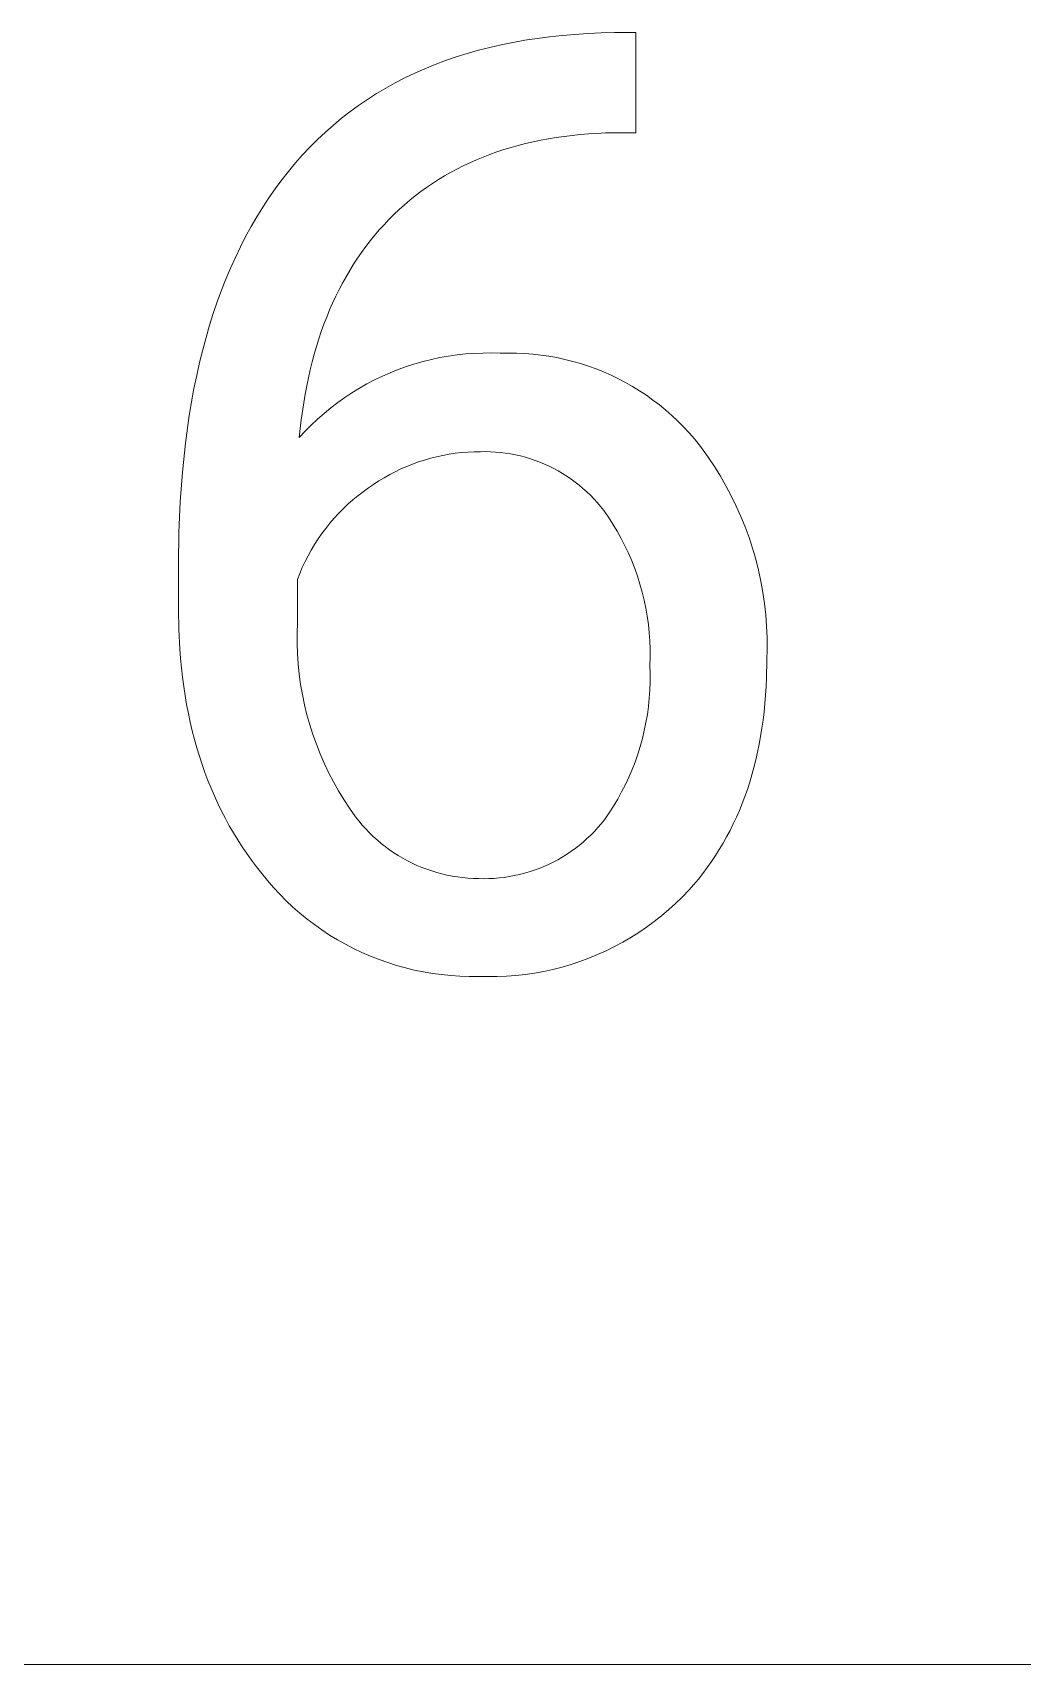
# Model space of a CAD drawing. Header units: millimetres. Extents: x 1422 to 6060, y -58 to 3182.
# Drawn here: x 5241.2 to 5287.9, y 201.3 to 278.3 of the extents above; entities that cross this region are included whole.
import ezdxf

# ---------------------------------------------------------------- set-up
doc = ezdxf.new("R2010")
doc.units = ezdxf.units.MM
doc.header["$MEASUREMENT"] = 0
doc.layers.add('Domyślny', color=7, linetype='Continuous', true_color=0x000000)

msp = doc.modelspace()

# ---------------------------------------------------------------- linework, layer by layer
at = {"layer": 'Domyślny', "color": 18, "lineweight": 15, "true_color": 0x000000}
for p, q in [((5264.992, 278.074), (5265.576, 278.15)), ((5265.576, 278.15), (5266.17, 278.214)), ((5266.17, 278.214), (5266.774, 278.265)), ((5266.774, 278.265), (5267.388, 278.304)), ((5267.388, 278.304), (5268.012, 278.331)), ((5268.012, 278.331), (5268.645, 278.346)), ((5268.645, 278.346), (5269.649, 278.346)), ((5269.649, 278.346), (5269.649, 273.621)), ((5261.179, 277.2), (5261.694, 277.362)), ((5261.694, 277.362), (5262.219, 277.511)), ((5262.219, 277.511), (5262.754, 277.648)), ((5262.754, 277.648), (5263.299, 277.773)), ((5263.299, 277.773), (5263.853, 277.886)), ((5263.853, 277.886), (5264.418, 277.986)), ((5264.418, 277.986), (5264.992, 278.074)), ((5259.217, 276.431), (5259.692, 276.642)), ((5259.692, 276.642), (5260.178, 276.84)), ((5260.178, 276.84), (5260.673, 277.026)), ((5260.673, 277.026), (5261.179, 277.2)), ((5257.849, 275.726), (5258.295, 275.973)), ((5258.295, 275.973), (5258.751, 276.208)), ((5258.751, 276.208), (5259.217, 276.431)), ((5256.569, 274.91), (5256.986, 275.194)), ((5256.986, 275.194), (5257.412, 275.466)), ((5257.412, 275.466), (5257.849, 275.726)), ((5255.379, 273.983), (5255.766, 274.304)), ((5255.766, 274.304), (5256.163, 274.613)), ((5256.163, 274.613), (5256.569, 274.91)), ((5254.635, 273.304), (5255.002, 273.65)), ((5255.002, 273.65), (5255.379, 273.983)), ((5266.645, 273.496), (5266.266, 273.45)), ((5267.028, 273.535), (5266.645, 273.496)), ((5267.417, 273.567), (5267.028, 273.535)), ((5267.811, 273.592), (5267.417, 273.567)), ((5268.21, 273.61), (5267.811, 273.592)), ((5268.614, 273.621), (5268.21, 273.61)), ((5269.649, 273.621), (5268.614, 273.621)), ((5253.93, 272.576), (5254.277, 272.946)), ((5254.277, 272.946), (5254.635, 273.304)), ((5263.092, 272.716), (5262.765, 272.599)), ((5263.424, 272.826), (5263.092, 272.716)), ((5263.762, 272.929), (5263.424, 272.826)), ((5264.104, 273.025), (5263.762, 272.929)), ((5264.451, 273.113), (5264.104, 273.025)), ((5264.804, 273.195), (5264.451, 273.113)), ((5265.162, 273.269), (5264.804, 273.195)), ((5265.525, 273.337), (5265.162, 273.269)), ((5265.893, 273.397), (5265.525, 273.337)), ((5266.266, 273.45), (5265.893, 273.397)), ((5253.264, 271.798), (5253.592, 272.193)), ((5253.592, 272.193), (5253.93, 272.576)), ((5261.51, 272.061), (5261.208, 271.908)), ((5261.816, 272.206), (5261.51, 272.061)), ((5262.127, 272.344), (5261.816, 272.206)), ((5262.444, 272.475), (5262.127, 272.344)), ((5262.765, 272.599), (5262.444, 272.475)), ((5252.636, 270.974), (5252.945, 271.392)), ((5252.945, 271.392), (5253.264, 271.798)), ((5260.056, 271.227), (5259.78, 271.039)), ((5260.336, 271.408), (5260.056, 271.227)), ((5260.622, 271.582), (5260.336, 271.408)), ((5260.912, 271.748), (5260.622, 271.582)), ((5261.208, 271.908), (5260.912, 271.748)), ((5252.048, 270.105), (5252.337, 270.545)), ((5252.337, 270.545), (5252.636, 270.974)), ((5258.985, 270.431), (5258.731, 270.215)), ((5259.245, 270.641), (5258.985, 270.431)), ((5259.51, 270.843), (5259.245, 270.641)), ((5259.78, 271.039), (5259.51, 270.843)), ((5251.501, 269.192), (5251.769, 269.654)), ((5251.769, 269.654), (5252.048, 270.105)), ((5258.237, 269.76), (5258, 269.522)), ((5258.481, 269.991), (5258.237, 269.76)), ((5258.731, 270.215), (5258.481, 269.991)), ((5251.242, 268.718), (5251.501, 269.192)), ((5257.544, 269.03), (5257.326, 268.775)), ((5257.769, 269.279), (5257.544, 269.03)), ((5258, 269.522), (5257.769, 269.279)), ((5250.756, 267.738), (5250.994, 268.234)), ((5250.994, 268.234), (5251.242, 268.718)), ((5256.909, 268.247), (5256.71, 267.974)), ((5257.114, 268.514), (5256.909, 268.247)), ((5257.326, 268.775), (5257.114, 268.514)), ((5250.528, 267.231), (5250.756, 267.738)), ((5256.33, 267.411), (5256.15, 267.12)), ((5256.517, 267.695), (5256.33, 267.411)), ((5256.71, 267.974), (5256.517, 267.695)), ((5250.102, 266.184), (5250.31, 266.713)), ((5250.31, 266.713), (5250.528, 267.231)), ((5255.976, 266.824), (5255.808, 266.521)), ((5256.15, 267.12), (5255.976, 266.824)), ((5249.905, 265.643), (5250.102, 266.184)), ((5255.492, 265.899), (5255.343, 265.579)), ((5255.647, 266.213), (5255.492, 265.899)), ((5255.808, 266.521), (5255.647, 266.213)), ((5249.54, 264.529), (5249.717, 265.092)), ((5249.717, 265.092), (5249.905, 265.643)), ((5255.2, 265.253), (5255.064, 264.921)), ((5255.343, 265.579), (5255.2, 265.253)), ((5249.373, 263.955), (5249.54, 264.529)), ((5254.811, 264.239), (5254.693, 263.889)), ((5254.934, 264.583), (5254.811, 264.239)), ((5255.064, 264.921), (5254.934, 264.583)), ((5249.215, 263.37), (5249.373, 263.955)), ((5254.582, 263.533), (5254.477, 263.172)), ((5254.693, 263.889), (5254.582, 263.533)), ((5248.932, 262.167), (5249.069, 262.774)), ((5249.069, 262.774), (5249.215, 263.37)), ((5254.379, 262.804), (5254.287, 262.431)), ((5254.477, 263.172), (5254.379, 262.804)), ((5258.829, 262.582), (5259.218, 262.708)), ((5259.218, 262.708), (5259.611, 262.82)), ((5259.611, 262.82), (5260.008, 262.919)), ((5260.008, 262.919), (5260.408, 263.004)), ((5260.408, 263.004), (5260.81, 263.075)), ((5260.81, 263.075), (5261.215, 263.133)), ((5261.215, 263.133), (5261.622, 263.177)), ((5261.622, 263.177), (5262.03, 263.206)), ((5262.03, 263.206), (5262.438, 263.222)), ((5262.438, 263.222), (5262.847, 263.224)), ((5262.847, 263.224), (5263.256, 263.212)), ((5263.256, 263.212), (5263.64, 263.221)), ((5263.64, 263.221), (5264.024, 263.217)), ((5264.024, 263.217), (5264.407, 263.2)), ((5264.407, 263.2), (5264.79, 263.17)), ((5264.79, 263.17), (5265.171, 263.127)), ((5265.171, 263.127), (5265.551, 263.071)), ((5265.551, 263.071), (5265.929, 263.003)), ((5265.929, 263.003), (5266.304, 262.921)), ((5266.304, 262.921), (5266.677, 262.827)), ((5266.677, 262.827), (5267.046, 262.721)), ((5267.046, 262.721), (5267.411, 262.602)), ((5248.805, 261.548), (5248.932, 262.167)), ((5254.201, 262.051), (5254.121, 261.666)), ((5254.287, 262.431), (5254.201, 262.051)), ((5256.96, 261.759), (5257.322, 261.949)), ((5257.322, 261.949), (5257.69, 262.127)), ((5257.69, 262.127), (5258.065, 262.291)), ((5258.065, 262.291), (5258.444, 262.443)), ((5258.444, 262.443), (5258.829, 262.582)), ((5267.411, 262.602), (5267.772, 262.471)), ((5267.772, 262.471), (5268.128, 262.328)), ((5268.128, 262.328), (5268.479, 262.173)), ((5268.479, 262.173), (5268.825, 262.006)), ((5268.825, 262.006), (5269.165, 261.827)), ((5248.689, 260.918), (5248.805, 261.548)), ((5254.047, 261.274), (5253.98, 260.877)), ((5254.121, 261.666), (5254.047, 261.274)), ((5255.916, 261.116), (5256.256, 261.342)), ((5256.256, 261.342), (5256.605, 261.557)), ((5256.605, 261.557), (5256.96, 261.759)), ((5269.165, 261.827), (5269.498, 261.637)), ((5269.498, 261.637), (5269.825, 261.436)), ((5269.825, 261.436), (5270.146, 261.224)), ((5270.146, 261.224), (5270.458, 261.001)), ((5248.582, 260.277), (5248.689, 260.918)), ((5253.98, 260.877), (5253.864, 260.064)), ((5254.636, 260.1), (5254.943, 260.37)), ((5254.943, 260.37), (5255.258, 260.63)), ((5255.258, 260.63), (5255.583, 260.879)), ((5255.583, 260.879), (5255.916, 261.116)), ((5270.458, 261.001), (5270.763, 260.768)), ((5270.763, 260.768), (5271.06, 260.525)), ((5271.06, 260.525), (5271.349, 260.272)), ((5248.4, 258.962), (5248.582, 260.277)), ((5253.864, 260.064), (5253.774, 259.228)), ((5254.051, 259.528), (5254.339, 259.819)), ((5254.339, 259.819), (5254.636, 260.1)), ((5271.349, 260.272), (5271.629, 260.009)), ((5271.629, 260.009), (5271.9, 259.737)), ((5271.9, 259.737), (5272.162, 259.456)), ((5248.258, 257.601), (5248.4, 258.962)), ((5253.774, 259.228), (5254.051, 259.528)), ((5272.162, 259.456), (5272.413, 259.166)), ((5272.413, 259.166), (5272.741, 258.744)), ((5259.396, 258.078), (5259.117, 257.977)), ((5259.679, 258.17), (5259.396, 258.078)), ((5259.964, 258.252), (5259.679, 258.17)), ((5260.252, 258.325), (5259.964, 258.252)), ((5260.543, 258.388), (5260.252, 258.325)), ((5260.835, 258.442), (5260.543, 258.388)), ((5261.129, 258.486), (5260.835, 258.442)), ((5261.424, 258.52), (5261.129, 258.486)), ((5261.72, 258.544), (5261.424, 258.52)), ((5262.017, 258.559), (5261.72, 258.544)), ((5262.314, 258.564), (5262.017, 258.559)), ((5262.553, 258.567), (5262.314, 258.564)), ((5262.792, 258.561), (5262.553, 258.567)), ((5263.031, 258.548), (5262.792, 258.561)), ((5263.269, 258.526), (5263.031, 258.548)), ((5263.507, 258.497), (5263.269, 258.526)), ((5263.743, 258.459), (5263.507, 258.497)), ((5263.978, 258.414), (5263.743, 258.459)), ((5264.211, 258.36), (5263.978, 258.414)), ((5264.443, 258.299), (5264.211, 258.36)), ((5264.672, 258.23), (5264.443, 258.299)), ((5264.898, 258.153), (5264.672, 258.23)), ((5265.122, 258.069), (5264.898, 258.153)), ((5265.343, 257.977), (5265.122, 258.069)), ((5272.741, 258.744), (5273.054, 258.311)), ((5273.054, 258.311), (5273.352, 257.867)), ((5248.156, 256.196), (5248.258, 257.601)), ((5257.778, 257.337), (5257.524, 257.183)), ((5258.037, 257.482), (5257.778, 257.337)), ((5258.301, 257.619), (5258.037, 257.482)), ((5258.569, 257.748), (5258.301, 257.619)), ((5258.841, 257.867), (5258.569, 257.748)), ((5259.117, 257.977), (5258.841, 257.867)), ((5265.561, 257.877), (5265.343, 257.977)), ((5265.775, 257.771), (5265.561, 257.877)), ((5265.985, 257.657), (5265.775, 257.771)), ((5266.191, 257.536), (5265.985, 257.657)), ((5266.394, 257.408), (5266.191, 257.536)), ((5266.591, 257.273), (5266.394, 257.408)), ((5273.352, 257.867), (5273.635, 257.413)), ((5273.635, 257.413), (5273.901, 256.95)), ((5256.782, 256.669), (5256.538, 256.48)), ((5257.032, 256.85), (5256.782, 256.669)), ((5257.276, 257.02), (5257.032, 256.85)), ((5257.524, 257.183), (5257.276, 257.02)), ((5266.785, 257.132), (5266.591, 257.273)), ((5266.973, 256.984), (5266.785, 257.132)), ((5267.156, 256.83), (5266.973, 256.984)), ((5267.334, 256.67), (5267.156, 256.83)), ((5267.506, 256.504), (5267.334, 256.67)), ((5273.901, 256.95), (5274.152, 256.478)), ((5248.096, 254.746), (5248.156, 256.196)), ((5255.846, 255.866), (5255.629, 255.646)), ((5256.069, 256.079), (5255.846, 255.866)), ((5256.3, 256.283), (5256.069, 256.079)), ((5256.538, 256.48), (5256.3, 256.283)), ((5267.672, 256.332), (5267.506, 256.504)), ((5267.833, 256.155), (5267.672, 256.332)), ((5267.987, 255.972), (5267.833, 256.155)), ((5268.136, 255.784), (5267.987, 255.972)), ((5268.358, 255.465), (5268.136, 255.784)), ((5274.152, 256.478), (5274.386, 255.997)), ((5274.386, 255.997), (5274.604, 255.509)), ((5255.219, 255.185), (5255.026, 254.944)), ((5255.42, 255.419), (5255.219, 255.185)), ((5255.629, 255.646), (5255.42, 255.419)), ((5268.569, 255.138), (5268.358, 255.465)), ((5268.77, 254.804), (5268.569, 255.138)), ((5274.604, 255.509), (5274.804, 255.013)), ((5274.804, 255.013), (5274.988, 254.511)), ((5248.075, 253.251), (5248.096, 254.746)), ((5254.664, 254.444), (5254.497, 254.185)), ((5254.841, 254.697), (5254.664, 254.444)), ((5255.026, 254.944), (5254.841, 254.697)), ((5268.959, 254.464), (5268.77, 254.804)), ((5269.136, 254.118), (5268.959, 254.464)), ((5274.988, 254.511), (5275.154, 254.003)), ((5254.188, 253.651), (5254.047, 253.376)), ((5254.338, 253.92), (5254.188, 253.651)), ((5254.497, 254.185), (5254.338, 253.92)), ((5269.302, 253.766), (5269.136, 254.118)), ((5269.456, 253.409), (5269.302, 253.766)), ((5275.154, 254.003), (5275.303, 253.49)), ((5275.303, 253.49), (5275.433, 252.971)), ((5248.075, 251.12), (5248.075, 253.251)), ((5253.793, 252.813), (5253.681, 252.526)), ((5253.915, 253.097), (5253.793, 252.813)), ((5254.047, 253.376), (5253.915, 253.097)), ((5269.598, 253.046), (5269.456, 253.409)), ((5269.727, 252.68), (5269.598, 253.046)), ((5269.844, 252.309), (5269.727, 252.68)), ((5275.433, 252.971), (5275.546, 252.449)), ((5253.681, 252.526), (5253.681, 250.487)), ((5269.949, 251.934), (5269.844, 252.309)), ((5270.041, 251.556), (5269.949, 251.934)), ((5275.546, 252.449), (5275.641, 251.923)), ((5275.641, 251.923), (5275.718, 251.394)), ((5270.12, 251.175), (5270.041, 251.556)), ((5270.187, 250.791), (5270.12, 251.175)), ((5275.718, 251.394), (5275.776, 250.863)), ((5248.091, 250.176), (5248.075, 251.12)), ((5253.681, 250.487), (5253.666, 250)), ((5270.24, 250.406), (5270.187, 250.791)), ((5270.281, 250.019), (5270.24, 250.406)), ((5275.776, 250.863), (5275.816, 250.33)), ((5248.137, 249.254), (5248.091, 250.176)), ((5253.666, 250), (5253.667, 249.513)), ((5270.309, 249.631), (5270.281, 250.019)), ((5270.323, 249.242), (5270.309, 249.631)), ((5275.816, 250.33), (5275.838, 249.796)), ((5275.838, 249.796), (5275.841, 249.261)), ((5248.171, 248.801), (5248.137, 249.254)), ((5253.667, 249.513), (5253.685, 249.027)), ((5253.685, 249.027), (5253.719, 248.541)), ((5270.313, 248.464), (5270.325, 248.853)), ((5270.325, 248.853), (5270.323, 249.242)), ((5275.841, 249.261), (5275.826, 248.727)), ((5248.214, 248.354), (5248.171, 248.801)), ((5248.264, 247.913), (5248.214, 248.354)), ((5253.719, 248.541), (5253.77, 248.057)), ((5253.77, 248.057), (5253.837, 247.574)), ((5270.325, 248.078), (5270.313, 248.464)), ((5270.324, 247.692), (5270.325, 248.078)), ((5275.826, 248.727), (5275.812, 247.889)), ((5248.321, 247.477), (5248.264, 247.913)), ((5248.387, 247.047), (5248.321, 247.477)), ((5253.837, 247.574), (5253.92, 247.095)), ((5270.284, 246.92), (5270.31, 247.306)), ((5270.31, 247.306), (5270.324, 247.692)), ((5275.794, 247.478), (5275.769, 247.073)), ((5275.812, 247.889), (5275.794, 247.478)), ((5248.459, 246.622), (5248.387, 247.047)), ((5248.54, 246.202), (5248.459, 246.622)), ((5253.92, 247.095), (5254.02, 246.618)), ((5254.02, 246.618), (5254.135, 246.145)), ((5270.191, 246.153), (5270.244, 246.536)), ((5270.244, 246.536), (5270.284, 246.92)), ((5275.737, 246.672), (5275.698, 246.277)), ((5275.769, 247.073), (5275.737, 246.672)), ((5248.628, 245.789), (5248.54, 246.202)), ((5248.724, 245.38), (5248.628, 245.789)), ((5254.135, 246.145), (5254.267, 245.676)), ((5270.048, 245.394), (5270.126, 245.772)), ((5270.126, 245.772), (5270.191, 246.153)), ((5275.651, 245.888), (5275.597, 245.504)), ((5275.698, 246.277), (5275.651, 245.888)), ((5248.828, 244.978), (5248.724, 245.38)), ((5248.939, 244.58), (5248.828, 244.978)), ((5254.267, 245.676), (5254.414, 245.212)), ((5254.414, 245.212), (5254.577, 244.753)), ((5269.854, 244.646), (5269.958, 245.018)), ((5269.958, 245.018), (5270.048, 245.394)), ((5275.536, 245.125), (5275.468, 244.751)), ((5275.597, 245.504), (5275.536, 245.125)), ((5249.058, 244.188), (5248.939, 244.58)), ((5249.184, 243.802), (5249.058, 244.188)), ((5254.577, 244.753), (5254.755, 244.3)), ((5254.755, 244.3), (5254.949, 243.853)), ((5269.611, 243.913), (5269.739, 244.277)), ((5269.739, 244.277), (5269.854, 244.646)), ((5275.393, 244.383), (5275.311, 244.02)), ((5275.468, 244.751), (5275.393, 244.383)), ((5249.319, 243.421), (5249.184, 243.802)), ((5249.46, 243.046), (5249.319, 243.421)), ((5254.949, 243.853), (5255.157, 243.413)), ((5269.319, 243.197), (5269.471, 243.553)), ((5269.471, 243.553), (5269.611, 243.913)), ((5275.221, 243.662), (5275.124, 243.31)), ((5275.311, 244.02), (5275.221, 243.662)), ((5249.61, 242.676), (5249.46, 243.046)), ((5249.767, 242.311), (5249.61, 242.676)), ((5255.157, 243.413), (5255.381, 242.98)), ((5255.381, 242.98), (5255.618, 242.555)), ((5268.98, 242.503), (5269.155, 242.847)), ((5269.155, 242.847), (5269.319, 243.197)), ((5275.021, 242.963), (5274.909, 242.621)), ((5275.124, 243.31), (5275.021, 242.963)), ((5249.932, 241.952), (5249.767, 242.311)), ((5250.104, 241.598), (5249.932, 241.952)), ((5255.618, 242.555), (5255.871, 242.139)), ((5255.871, 242.139), (5256.137, 241.731)), ((5268.595, 241.833), (5268.793, 242.165)), ((5268.793, 242.165), (5268.98, 242.503)), ((5274.666, 241.953), (5274.533, 241.627)), ((5274.791, 242.284), (5274.666, 241.953)), ((5274.909, 242.621), (5274.791, 242.284)), ((5250.284, 241.25), (5250.104, 241.598)), ((5250.472, 240.907), (5250.284, 241.25)), ((5256.137, 241.731), (5256.277, 241.525)), ((5256.277, 241.525), (5256.424, 241.324)), ((5256.424, 241.324), (5256.577, 241.129)), ((5256.577, 241.129), (5256.737, 240.938)), ((5268.014, 241.001), (5268.167, 241.191)), ((5268.167, 241.191), (5268.386, 241.508)), ((5268.386, 241.508), (5268.595, 241.833)), ((5274.393, 241.307), (5274.246, 240.991)), ((5274.533, 241.627), (5274.393, 241.307)), ((5250.667, 240.57), (5250.472, 240.907)), ((5250.87, 240.238), (5250.667, 240.57)), ((5256.737, 240.938), (5256.904, 240.753)), ((5256.904, 240.753), (5257.077, 240.574)), ((5257.077, 240.574), (5257.255, 240.401)), ((5257.255, 240.401), (5257.44, 240.234)), ((5267.344, 240.296), (5267.52, 240.463)), ((5267.52, 240.463), (5267.691, 240.637)), ((5267.691, 240.637), (5267.856, 240.816)), ((5267.856, 240.816), (5268.014, 241.001)), ((5273.93, 240.376), (5273.761, 240.077)), ((5274.091, 240.681), (5273.93, 240.376)), ((5274.246, 240.991), (5274.091, 240.681)), ((5251.08, 239.911), (5250.87, 240.238)), ((5251.298, 239.59), (5251.08, 239.911)), ((5251.524, 239.274), (5251.298, 239.59)), ((5257.44, 240.234), (5257.63, 240.073)), ((5257.63, 240.073), (5257.825, 239.919)), ((5257.825, 239.919), (5258.025, 239.771)), ((5258.025, 239.771), (5258.231, 239.63)), ((5258.231, 239.63), (5258.44, 239.497)), ((5266.382, 239.552), (5266.584, 239.688)), ((5266.584, 239.688), (5266.781, 239.83)), ((5266.781, 239.83), (5266.974, 239.979)), ((5266.974, 239.979), (5267.162, 240.134)), ((5267.162, 240.134), (5267.344, 240.296)), ((5273.585, 239.783), (5273.402, 239.494)), ((5273.761, 240.077), (5273.585, 239.783)), ((5251.757, 238.963), (5251.524, 239.274)), ((5251.998, 238.658), (5251.757, 238.963)), ((5258.44, 239.497), (5258.655, 239.37)), ((5258.655, 239.37), (5258.873, 239.251)), ((5258.873, 239.251), (5259.096, 239.139)), ((5259.096, 239.139), (5259.322, 239.035)), ((5259.322, 239.035), (5259.551, 238.939)), ((5259.551, 238.939), (5259.783, 238.85)), ((5259.783, 238.85), (5260.019, 238.769)), ((5264.623, 238.73), (5264.854, 238.806)), ((5264.854, 238.806), (5265.082, 238.89)), ((5265.082, 238.89), (5265.308, 238.982)), ((5265.308, 238.982), (5265.53, 239.082)), ((5265.53, 239.082), (5265.749, 239.188)), ((5265.749, 239.188), (5265.964, 239.303)), ((5265.964, 239.303), (5266.175, 239.424)), ((5266.175, 239.424), (5266.382, 239.552)), ((5273.014, 238.932), (5272.809, 238.658)), ((5273.211, 239.21), (5273.014, 238.932)), ((5273.402, 239.494), (5273.211, 239.21)), ((5252.271, 238.319), (5251.998, 238.658)), ((5252.555, 237.99), (5252.271, 238.319)), ((5260.019, 238.769), (5260.257, 238.696)), ((5260.257, 238.696), (5260.497, 238.632)), ((5260.497, 238.632), (5260.74, 238.575)), ((5260.74, 238.575), (5260.984, 238.527)), ((5260.984, 238.527), (5261.229, 238.487)), ((5261.229, 238.487), (5261.476, 238.455)), ((5261.476, 238.455), (5261.724, 238.432)), ((5261.724, 238.432), (5261.972, 238.417)), ((5261.972, 238.417), (5262.221, 238.411)), ((5262.221, 238.411), (5262.464, 238.406)), ((5262.464, 238.406), (5262.708, 238.409)), ((5262.708, 238.409), (5262.951, 238.421)), ((5262.951, 238.421), (5263.194, 238.44)), ((5263.194, 238.44), (5263.435, 238.468)), ((5263.435, 238.468), (5263.676, 238.505)), ((5263.676, 238.505), (5263.916, 238.549)), ((5263.916, 238.549), (5264.153, 238.601)), ((5264.153, 238.601), (5264.389, 238.662)), ((5264.389, 238.662), (5264.623, 238.73)), ((5272.377, 238.128), (5272.151, 237.87)), ((5272.597, 238.39), (5272.377, 238.128)), ((5272.809, 238.658), (5272.597, 238.39)), ((5252.85, 237.671), (5252.555, 237.99)), ((5253.156, 237.362), (5252.85, 237.671)), ((5253.473, 237.064), (5253.156, 237.362)), ((5271.844, 237.55), (5271.527, 237.241)), ((5272.151, 237.87), (5271.844, 237.55)), ((5253.8, 236.777), (5253.473, 237.064)), ((5254.136, 236.502), (5253.8, 236.777)), ((5254.482, 236.238), (5254.136, 236.502)), ((5270.86, 236.657), (5270.512, 236.383)), ((5271.198, 236.944), (5270.86, 236.657)), ((5271.527, 237.241), (5271.198, 236.944)), ((5254.837, 235.986), (5254.482, 236.238)), ((5255.2, 235.747), (5254.837, 235.986)), ((5255.571, 235.521), (5255.2, 235.747)), ((5269.789, 235.871), (5269.414, 235.635)), ((5270.155, 236.121), (5269.789, 235.871)), ((5270.512, 236.383), (5270.155, 236.121)), ((5255.95, 235.307), (5255.571, 235.521)), ((5256.336, 235.107), (5255.95, 235.307)), ((5256.729, 234.92), (5256.336, 235.107)), ((5268.244, 235.005), (5267.84, 234.822)), ((5268.641, 235.201), (5268.244, 235.005)), ((5269.031, 235.411), (5268.641, 235.201)), ((5269.414, 235.635), (5269.031, 235.411)), ((5257.128, 234.747), (5256.729, 234.92)), ((5257.533, 234.588), (5257.128, 234.747)), ((5257.943, 234.442), (5257.533, 234.588)), ((5258.357, 234.311), (5257.943, 234.442)), ((5258.776, 234.195), (5258.357, 234.311)), ((5259.199, 234.093), (5258.776, 234.195)), ((5266.169, 234.236), (5265.739, 234.126)), ((5266.594, 234.361), (5266.169, 234.236)), ((5267.014, 234.5), (5266.594, 234.361)), ((5267.43, 234.654), (5267.014, 234.5)), ((5267.84, 234.822), (5267.43, 234.654)), ((5259.625, 234.005), (5259.199, 234.093)), ((5260.054, 233.933), (5259.625, 234.005)), ((5260.485, 233.875), (5260.054, 233.933)), ((5260.918, 233.832), (5260.485, 233.875)), ((5261.352, 233.804), (5260.918, 233.832)), ((5261.786, 233.791), (5261.352, 233.804)), ((5262.221, 233.793), (5261.786, 233.791)), ((5262.664, 233.781), (5262.221, 233.793)), ((5263.107, 233.785), (5262.664, 233.781)), ((5263.55, 233.803), (5263.107, 233.785)), ((5263.992, 233.837), (5263.55, 233.803)), ((5264.432, 233.887), (5263.992, 233.837)), ((5264.871, 233.951), (5264.432, 233.887)), ((5265.306, 234.031), (5264.871, 233.951)), ((5265.739, 234.126), (5265.306, 234.031)), ((4307.174, 201.315), (6059.729, 201.315))]:
    msp.add_line(p, q, dxfattribs=at)

doc.saveas('drawing.dxf')
